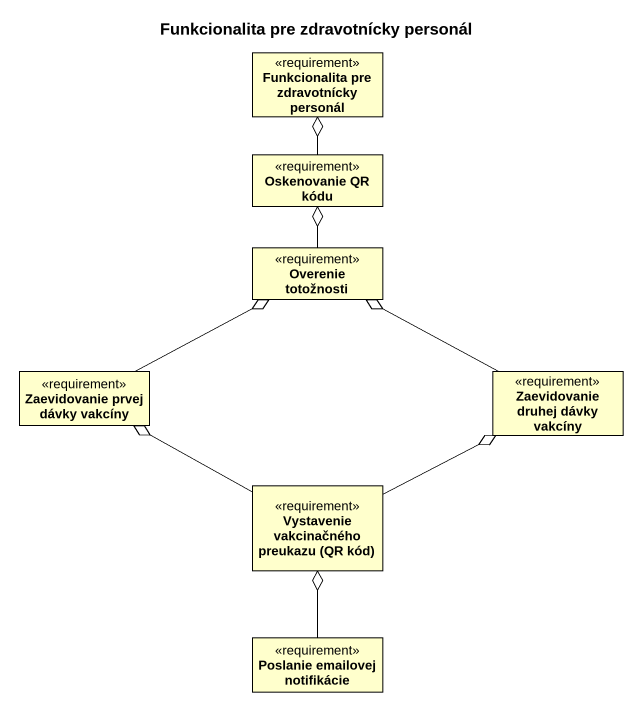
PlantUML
@startuml
title Funkcionalita pre zdravotnícky personál
hide circle
hide empty members
class "Funkcionalita pre zdravotnícky personál" as Funkcionalita_pre <<requirement>>
class "Oskenovanie QR kódu" as Oskenovanie_QR_kódu <<requirement>>
class "Overenie totožnosti" as Overenie_totožnosti <<requirement>>
class "Zaevidovanie prvej dávky vakcíny" as Zaevidovanie_prvej_dávky <<requirement>>
class "Zaevidovanie druhej dávky vakcíny" as Zaevidovanie_druhej_dávky <<requirement>>
class "Vystavenie vakcinačného preukazu (QR kód)" as Vystavenie_vakcinačného <<requirement>>
class "Poslanie emailovej notifikácie" as Poslanie_emailovej <<requirement>>
Oskenovanie_QR_kódu -up-o Funkcionalita_pre
Overenie_totožnosti -up-o Oskenovanie_QR_kódu
Zaevidovanie_prvej_dávky -right-o Overenie_totožnosti
Zaevidovanie_druhej_dávky -left-o Overenie_totožnosti
Vystavenie_vakcinačného -left-o Zaevidovanie_prvej_dávky
Vystavenie_vakcinačného -right-o Zaevidovanie_druhej_dávky
Poslanie_emailovej -up-o Vystavenie_vakcinačného
@enduml
